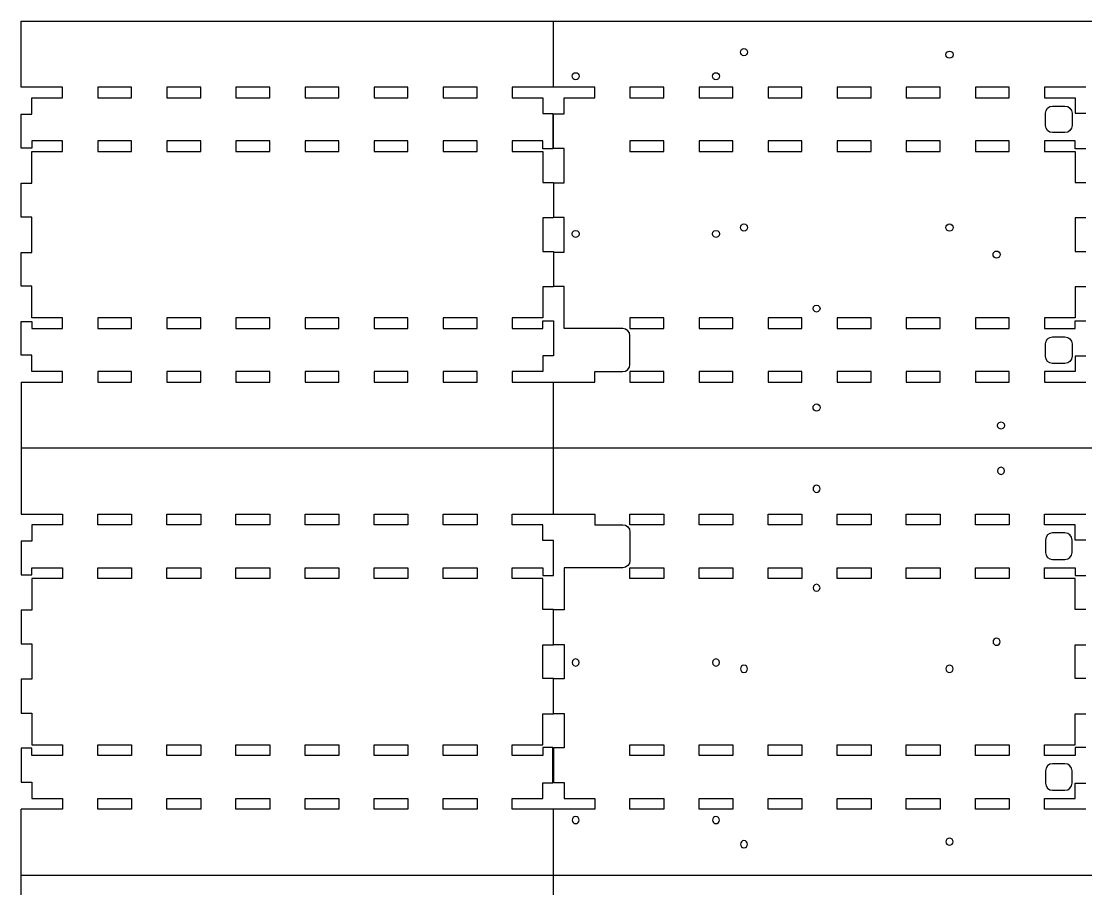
# Model space of a CAD drawing. Extents: x -1 to 935, y 218 to 700.
# Drawn here: x 0.1 to 300.5, y 455 to 699.9 of the extents above; entities that cross this region are included whole.
import ezdxf

# ---------------------------------------------------------------- set-up
doc = ezdxf.new("R2010")
doc.units = 0

msp = doc.modelspace()

# ---------------------------------------------------------------- linework, layer by layer
at = {"layer": 'LAYER_1'}
for p, q in [((0.132353, 681.267), (0.132353, 699.867)), ((0.132353, 699.867), (314.851, 699.867)), ((150.332, 681.266), (150.332, 699.866)), ((203.094, 691.155), (203.172625, 691.544125)), ((203.172625, 690.765875), (203.094, 691.155)), ((203.172625, 691.544125), (203.387, 691.862)), ((203.387, 691.862), (203.704875, 692.076375)), ((203.704875, 692.076375), (204.094, 692.155)), ((204.094, 692.155), (204.483547, 692.076375)), ((204.483547, 692.076375), (204.801375, 691.862)), ((204.801375, 691.862), (205.015516, 691.544125)), ((205.015516, 691.544125), (205.094, 691.155)), ((205.094, 691.155), (205.015516, 690.765875)), ((261.168625, 690.844125), (261.383, 691.162)), ((261.383, 691.162), (261.700875, 691.376375)), ((261.700875, 691.376375), (262.09, 691.455)), ((262.09, 691.455), (262.479125, 691.376375)), ((262.479125, 691.376375), (262.797, 691.162)), ((262.797, 691.162), (263.011375, 690.844125)), ((203.387, 690.448), (203.172625, 690.765875)), ((203.704875, 690.233625), (203.387, 690.448)), ((204.094, 690.155), (203.704875, 690.233625)), ((204.483547, 690.233625), (204.094, 690.155)), ((204.801375, 690.448), (204.483547, 690.233625)), ((205.015516, 690.765875), (204.801375, 690.448)), ((261.09, 690.455), (261.168625, 690.844125)), ((261.168625, 690.065875), (261.09, 690.455)), ((261.383, 689.748), (261.168625, 690.065875)), ((261.700875, 689.533625), (261.383, 689.748)), ((262.09, 689.455), (261.700875, 689.533625)), ((262.479125, 689.533625), (262.09, 689.455)), ((262.797, 689.748), (262.479125, 689.533625)), ((263.011375, 690.065875), (262.797, 689.748)), ((263.011375, 690.844125), (263.09, 690.455)), ((263.09, 690.455), (263.011375, 690.065875)), ((155.659141, 684.743422), (155.872375, 685.060875)), ((155.872375, 685.060875), (156.188922, 685.275391)), ((156.188922, 685.275391), (156.577, 685.355)), ((156.577, 685.355), (156.965078, 685.275391)), ((156.965078, 685.275391), (157.281625, 685.060875)), ((157.281625, 685.060875), (157.494859, 684.743422)), ((195.259141, 684.743422), (195.472375, 685.060875)), ((195.472375, 685.060875), (195.788922, 685.275391)), ((195.788922, 685.275391), (196.177, 685.355)), ((196.177, 685.355), (196.565078, 685.275391)), ((196.565078, 685.275391), (196.881625, 685.060875)), ((196.881625, 685.060875), (197.094859, 684.743422)), ((155.581, 684.355), (155.659141, 684.743422)), ((155.659141, 683.966578), (155.581, 684.355)), ((155.872375, 683.649125), (155.659141, 683.966578)), ((156.188922, 683.434609), (155.872375, 683.649125)), ((156.577, 683.355), (156.188922, 683.434609)), ((156.965078, 683.434609), (156.577, 683.355)), ((157.281625, 683.649125), (156.965078, 683.434609)), ((157.494859, 683.966578), (157.281625, 683.649125)), ((157.494859, 684.743422), (157.573, 684.355)), ((157.573, 684.355), (157.494859, 683.966578)), ((195.181, 684.355), (195.259141, 684.743422)), ((195.259141, 683.966578), (195.181, 684.355)), ((195.472375, 683.649125), (195.259141, 683.966578)), ((195.788922, 683.434609), (195.472375, 683.649125)), ((196.177, 683.355), (195.788922, 683.434609)), ((196.565078, 683.434609), (196.177, 683.355)), ((196.881625, 683.649125), (196.565078, 683.434609)), ((197.094859, 683.966578), (196.881625, 683.649125)), ((197.094859, 684.743422), (197.173, 684.355)), ((197.173, 684.355), (197.094859, 683.966578)), ((11.7573, 681.267), (0.132353, 681.267)), ((11.7573, 678.267), (11.7573, 681.267)), ((21.7073, 681.267), (21.7073, 678.267)), ((31.2573, 681.267), (21.7073, 681.267)), ((21.7073, 681.267), (21.7073, 681.267)), ((31.2573, 678.267), (31.2573, 681.267)), ((41.2073, 681.267), (41.2073, 678.267)), ((50.7572, 681.267), (41.2073, 681.267)), ((41.2073, 681.267), (41.2073, 681.267)), ((50.7572, 678.267), (50.7572, 681.267)), ((70.2572, 681.267), (60.7072, 681.267)), ((60.7072, 681.267), (60.7072, 678.267)), ((70.2572, 678.267), (70.2572, 681.267)), ((89.7571, 681.267), (80.2072, 681.267)), ((80.2072, 681.267), (80.2072, 678.267)), ((89.7571, 678.267), (89.7571, 681.267)), ((109.257, 681.267), (99.7071, 681.267)), ((99.7071, 681.267), (99.7071, 678.267)), ((109.257, 678.267), (109.257, 681.267)), ((128.757, 681.267), (119.207, 681.267)), ((119.207, 681.267), (119.207, 678.267)), ((128.757, 678.267), (128.757, 681.267)), ((161.957, 681.266), (138.707, 681.267)), ((138.707, 681.267), (138.707, 678.267)), ((161.957, 678.266), (161.957, 681.266)), ((181.457, 681.266), (171.907, 681.266)), ((171.907, 681.266), (171.907, 678.266)), ((181.457, 678.266), (181.457, 681.266)), ((200.957, 681.266), (191.407, 681.266)), ((191.407, 681.266), (191.407, 678.266)), ((200.957, 678.266), (200.957, 681.266)), ((220.457, 681.266), (210.907, 681.266)), ((210.907, 681.266), (210.907, 678.266)), ((220.457, 678.266), (220.457, 681.266)), ((230.407, 681.266), (230.407, 678.266)), ((239.957, 681.266), (230.407, 681.266)), ((230.407, 681.266), (230.407, 681.266)), ((239.957, 678.266), (239.957, 681.266)), ((249.907, 681.266), (249.907, 678.266)), ((259.457, 681.266), (249.907, 681.266)), ((249.907, 681.266), (249.907, 681.266)), ((259.457, 678.266), (259.457, 681.266)), ((278.957, 681.266), (269.407, 681.266)), ((269.407, 681.266), (269.407, 678.266)), ((278.957, 678.266), (278.957, 681.266)), ((300.531, 681.266), (288.907, 681.266)), ((288.907, 681.266), (288.907, 678.266)), ((3.13234, 673.642), (3.13234, 678.267)), ((3.13234, 678.267), (11.7573, 678.267)), ((21.7073, 678.267), (31.2573, 678.267)), ((41.2073, 678.267), (50.7572, 678.267)), ((60.7072, 678.267), (70.2572, 678.267)), ((60.7072, 678.267), (60.7072, 678.267)), ((80.2072, 678.267), (89.7571, 678.267)), ((89.7571, 678.267), (89.7571, 678.267)), ((99.7071, 678.267), (109.257, 678.267)), ((109.257, 678.267), (109.257, 678.267)), ((119.207, 678.267), (128.757, 678.267)), ((119.207, 678.267), (119.207, 678.267)), ((138.707, 678.267), (147.332, 678.267)), ((147.332, 678.267), (147.332, 673.842)), ((153.332, 673.741), (153.332, 678.266)), ((153.332, 678.266), (161.957, 678.266)), ((171.907, 678.266), (181.457, 678.266)), ((181.457, 678.266), (181.457, 678.266)), ((191.407, 678.266), (200.957, 678.266)), ((200.957, 678.266), (200.957, 678.266)), ((210.907, 678.266), (220.457, 678.266)), ((220.457, 678.266), (220.457, 678.266)), ((230.407, 678.266), (239.957, 678.266)), ((249.907, 678.266), (259.457, 678.266)), ((269.407, 678.266), (278.957, 678.266)), ((278.957, 678.266), (278.957, 678.266)), ((288.907, 678.266), (297.531, 678.266)), ((290.402906, 675.783891), (291.181, 675.941)), ((291.181, 675.941), (294.681, 675.941)), ((294.681, 675.941), (295.459672, 675.783891)), ((297.531, 678.266), (297.531, 673.941)), ((0.132353, 664.092), (0.132353, 673.642)), ((0.132353, 673.642), (3.13234, 673.642)), ((147.332, 673.842), (150.132, 673.842)), ((150.132, 673.842), (150.132, 663.892)), ((150.332, 663.991), (150.332, 673.741)), ((150.332, 673.741), (153.332, 673.741)), ((289.182, 673.941), (289.339094, 674.719672)), ((289.182, 670.441), (289.182, 673.941)), ((289.339094, 674.719672), (289.7675, 675.355375)), ((289.7675, 675.355375), (290.402906, 675.783891)), ((295.459672, 675.783891), (296.095375, 675.355375)), ((296.095375, 675.355375), (296.523891, 674.719672)), ((296.523891, 674.719672), (296.681, 673.941)), ((296.681, 673.941), (296.681, 670.441)), ((297.531, 673.941), (300.531, 673.941)), ((289.339094, 669.66275), (289.182, 670.441)), ((296.681, 670.441), (296.523891, 669.66275)), ((289.7675, 669.027), (289.339094, 669.66275)), ((290.402906, 668.59825), (289.7675, 669.027)), ((291.181, 668.441), (290.402906, 668.59825)), ((294.681, 668.441), (291.181, 668.441)), ((295.459672, 668.59825), (294.681, 668.441)), ((296.095375, 669.027), (295.459672, 668.59825)), ((296.523891, 669.66275), (296.095375, 669.027)), ((3.13234, 664.092), (0.132353, 664.092)), ((11.7573, 666.117), (3.13234, 666.117)), ((3.13234, 666.117), (3.13234, 664.092)), ((11.7573, 663.117), (11.7573, 666.117)), ((31.2573, 666.117), (21.7073, 666.117)), ((21.7073, 666.117), (21.7073, 663.117)), ((31.2573, 663.117), (31.2573, 666.117)), ((41.2073, 666.117), (41.2073, 663.117)), ((50.7572, 666.117), (41.2073, 666.117)), ((41.2073, 666.117), (41.2073, 666.117)), ((50.7572, 663.117), (50.7572, 666.117)), ((70.2572, 666.117), (60.7072, 666.117)), ((60.7072, 666.117), (60.7072, 663.117)), ((70.2572, 663.117), (70.2572, 666.117)), ((89.7571, 666.117), (80.2072, 666.117)), ((80.2072, 666.117), (80.2072, 663.117)), ((89.7571, 663.117), (89.7571, 666.117)), ((109.257, 666.117), (99.7071, 666.117)), ((99.7071, 666.117), (99.7071, 663.117)), ((109.257, 663.117), (109.257, 666.117)), ((119.207, 666.117), (119.207, 663.117)), ((128.757, 666.117), (119.207, 666.117)), ((119.207, 666.117), (119.207, 666.117)), ((128.757, 663.117), (128.757, 666.117)), ((147.332, 666.117), (138.707, 666.117)), ((138.707, 666.117), (138.707, 663.117)), ((147.332, 663.892), (147.332, 666.117)), ((150.132, 663.892), (147.332, 663.892)), ((153.332, 663.991), (150.332, 663.991)), ((153.332, 654.241), (153.332, 663.991)), ((181.457, 666.116), (171.907, 666.116)), ((171.907, 666.116), (171.907, 663.116)), ((181.457, 663.116), (181.457, 666.116)), ((181.457, 666.116), (181.457, 666.116)), ((191.407, 666.116), (191.407, 663.116)), ((200.957, 666.116), (191.407, 666.116)), ((191.407, 666.116), (191.407, 666.116)), ((200.957, 663.116), (200.957, 666.116)), ((220.457, 666.116), (210.907, 666.116)), ((210.907, 666.116), (210.907, 663.116)), ((220.457, 663.116), (220.457, 666.116)), ((220.457, 666.116), (220.457, 666.116)), ((239.957, 666.116), (230.407, 666.116)), ((230.407, 666.116), (230.407, 663.116)), ((239.957, 663.116), (239.957, 666.116)), ((259.457, 666.116), (249.907, 666.116)), ((249.907, 666.116), (249.907, 663.116)), ((259.457, 663.116), (259.457, 666.116)), ((278.957, 666.116), (269.407, 666.116)), ((269.407, 666.116), (269.407, 663.116)), ((278.957, 663.116), (278.957, 666.116)), ((297.531, 666.116), (288.907, 666.116)), ((288.907, 666.116), (288.907, 663.116)), ((297.531, 663.891), (297.531, 666.116)), ((300.531, 663.891), (297.531, 663.891)), ((3.13234, 654.142), (3.13234, 663.117)), ((3.13234, 663.117), (11.7573, 663.117)), ((21.7073, 663.117), (31.2573, 663.117)), ((21.7073, 663.117), (21.7073, 663.117)), ((41.2073, 663.117), (50.7572, 663.117)), ((60.7072, 663.117), (70.2572, 663.117)), ((60.7072, 663.117), (60.7072, 663.117)), ((80.2072, 663.117), (89.7571, 663.117)), ((89.7571, 663.117), (89.7571, 663.117)), ((99.7071, 663.117), (109.257, 663.117)), ((109.257, 663.117), (109.257, 663.117)), ((119.207, 663.117), (128.757, 663.117)), ((138.707, 663.117), (147.332, 663.117)), ((147.332, 663.117), (147.332, 654.342)), ((171.907, 663.116), (181.457, 663.116)), ((191.407, 663.116), (200.957, 663.116)), ((210.907, 663.116), (220.457, 663.116)), ((230.407, 663.116), (239.957, 663.116)), ((239.957, 663.116), (239.957, 663.116)), ((249.907, 663.116), (259.457, 663.116)), ((259.457, 663.116), (259.457, 663.116)), ((269.407, 663.116), (278.957, 663.116)), ((269.407, 663.116), (269.407, 663.116)), ((288.907, 663.116), (297.531, 663.116)), ((297.531, 663.116), (297.531, 654.341)), ((0.132353, 644.592), (0.132353, 654.142)), ((0.132353, 654.142), (3.13234, 654.142)), ((147.332, 654.342), (150.332, 654.342)), ((150.332, 654.342), (150.332, 644.392)), ((150.332, 654.241), (153.332, 654.241)), ((297.531, 654.341), (300.531, 654.341)), ((3.13234, 644.592), (0.132353, 644.592)), ((3.13234, 634.642), (3.13234, 644.592)), ((150.332, 644.392), (147.332, 644.392)), ((147.332, 644.392), (147.332, 634.842)), ((153.332, 644.491), (150.332, 644.491)), ((153.332, 634.741), (153.332, 644.491)), ((300.531, 644.391), (297.531, 644.391)), ((297.531, 644.391), (297.531, 634.841)), ((155.57675, 639.855375), (155.711, 640.355)), ((155.711, 639.355), (155.57675, 639.855375)), ((155.711, 640.355), (156.07725, 640.72125)), ((156.07725, 640.72125), (156.577, 640.855)), ((156.577, 640.855), (157.07675, 640.72125)), ((157.07675, 640.72125), (157.443, 640.355)), ((157.443, 640.355), (157.57725, 639.855375)), ((157.57725, 639.855375), (157.443, 639.355)), ((195.17275, 639.855375), (195.307, 640.355)), ((195.307, 639.355), (195.17275, 639.855375)), ((195.307, 640.355), (195.67325, 640.72125)), ((195.67325, 640.72125), (196.173, 640.855)), ((196.173, 640.855), (196.67275, 640.72125)), ((196.67275, 640.72125), (197.039, 640.355)), ((197.039, 640.355), (197.17325, 639.855375)), ((197.17325, 639.855375), (197.039, 639.355)), ((203.091, 641.655), (203.169469, 642.044125)), ((203.169469, 641.266016), (203.091, 641.655)), ((203.169469, 642.044125), (203.3835, 642.362)), ((203.3835, 640.948375), (203.169469, 641.266016)), ((203.3835, 642.362), (203.701031, 642.576375)), ((203.701031, 640.734047), (203.3835, 640.948375)), ((203.701031, 642.576375), (204.09, 642.655)), ((204.09, 640.655), (203.701031, 640.734047)), ((204.09, 642.655), (204.478969, 642.576375)), ((204.478969, 640.734047), (204.09, 640.655)), ((204.478969, 642.576375), (204.7965, 642.362)), ((204.7965, 640.948375), (204.478969, 640.734047)), ((204.7965, 642.362), (205.010531, 642.044125)), ((205.010531, 641.266016), (204.7965, 640.948375)), ((205.010531, 642.044125), (205.089, 641.655)), ((205.089, 641.655), (205.010531, 641.266016)), ((261.091, 641.655), (261.169469, 642.044125)), ((261.169469, 641.266016), (261.091, 641.655)), ((261.169469, 642.044125), (261.3835, 642.362)), ((261.3835, 640.948375), (261.169469, 641.266016)), ((261.3835, 642.362), (261.701031, 642.576375)), ((261.701031, 640.734047), (261.3835, 640.948375)), ((261.701031, 642.576375), (262.09, 642.655)), ((262.09, 640.655), (261.701031, 640.734047)), ((262.09, 642.655), (262.478969, 642.576375)), ((262.478969, 640.734047), (262.09, 640.655)), ((262.478969, 642.576375), (262.7965, 642.362)), ((262.7965, 640.948375), (262.478969, 640.734047)), ((262.7965, 642.362), (263.010531, 642.044125)), ((263.010531, 641.266016), (262.7965, 640.948375)), ((263.010531, 642.044125), (263.089, 641.655)), ((263.089, 641.655), (263.010531, 641.266016)), ((156.07725, 638.989125), (155.711, 639.355)), ((156.577, 638.855), (156.07725, 638.989125)), ((157.07675, 638.989125), (156.577, 638.855)), ((157.443, 639.355), (157.07675, 638.989125)), ((195.67325, 638.989125), (195.307, 639.355)), ((196.173, 638.855), (195.67325, 638.989125)), ((196.67275, 638.989125), (196.173, 638.855)), ((197.039, 639.355), (196.67275, 638.989125)), ((0.132353, 625.092), (0.132353, 634.642)), ((0.132353, 634.642), (3.13234, 634.642)), ((147.332, 634.842), (150.332, 634.842)), ((150.332, 634.842), (150.332, 624.892)), ((150.332, 634.741), (153.332, 634.741)), ((274.373, 634.016), (274.451469, 634.405125)), ((274.451469, 633.627437), (274.373, 634.016)), ((274.451469, 634.405125), (274.6655, 634.723)), ((274.6655, 634.723), (274.983031, 634.937375)), ((274.983031, 634.937375), (275.372, 635.016)), ((275.372, 635.016), (275.760969, 634.937375)), ((275.760969, 634.937375), (276.0785, 634.723)), ((276.0785, 634.723), (276.292531, 634.405125)), ((276.292531, 634.405125), (276.371, 634.016)), ((276.371, 634.016), (276.292531, 633.627437)), ((297.531, 634.841), (300.531, 634.841)), ((274.6655, 633.30975), (274.451469, 633.627437)), ((274.983031, 633.095187), (274.6655, 633.30975)), ((275.372, 633.016), (274.983031, 633.095187)), ((275.760969, 633.095187), (275.372, 633.016)), ((276.0785, 633.30975), (275.760969, 633.095187)), ((276.292531, 633.627437), (276.0785, 633.30975)), ((3.13234, 625.092), (0.132353, 625.092)), ((3.13234, 616.117), (3.13234, 625.092)), ((150.332, 624.892), (147.332, 624.892)), ((147.332, 624.892), (147.332, 616.117)), ((153.332, 624.991), (150.332, 624.991)), ((153.332, 613.116), (153.332, 624.991)), ((300.531, 624.891), (297.531, 624.891)), ((297.531, 624.891), (297.531, 616.116)), ((223.57175, 618.776375), (223.706, 619.276)), ((223.706, 619.276), (224.07225, 619.64225)), ((224.07225, 619.64225), (224.572, 619.776)), ((224.572, 619.776), (225.072125, 619.64225)), ((225.072125, 619.64225), (225.438, 619.276)), ((225.438, 619.276), (225.57225, 618.776375)), ((11.7573, 616.117), (3.13234, 616.117)), ((11.7573, 613.117), (11.7573, 616.117)), ((31.2573, 616.117), (21.7073, 616.117)), ((21.7073, 616.117), (21.7073, 613.117)), ((31.2573, 613.117), (31.2573, 616.117)), ((31.2573, 616.117), (31.2573, 616.117)), ((50.7572, 616.117), (41.2073, 616.117)), ((41.2073, 616.117), (41.2073, 613.117)), ((50.7572, 613.117), (50.7572, 616.117)), ((70.2572, 616.117), (60.7072, 616.117)), ((60.7072, 616.117), (60.7072, 613.117)), ((70.2572, 613.117), (70.2572, 616.117)), ((89.7571, 616.117), (80.2072, 616.117)), ((80.2072, 616.117), (80.2072, 613.117)), ((89.7571, 613.117), (89.7571, 616.117)), ((89.7571, 616.117), (89.7571, 616.117)), ((109.257, 616.117), (99.7071, 616.117)), ((99.7071, 616.117), (99.7071, 613.117)), ((109.257, 613.117), (109.257, 616.117)), ((128.757, 616.117), (119.207, 616.117)), ((119.207, 616.117), (119.207, 613.117)), ((128.757, 613.117), (128.757, 616.117)), ((128.757, 616.117), (128.757, 616.117)), ((147.332, 616.117), (138.707, 616.117)), ((138.707, 616.117), (138.707, 613.117)), ((171.907, 616.116), (171.907, 613.116)), ((181.457, 616.116), (171.907, 616.116)), ((171.907, 616.116), (171.907, 616.116)), ((181.457, 613.116), (181.457, 616.116)), ((200.957, 616.116), (191.407, 616.116)), ((191.407, 616.116), (191.407, 613.116)), ((200.957, 613.116), (200.957, 616.116)), ((220.457, 616.116), (210.907, 616.116)), ((210.907, 616.116), (210.907, 613.116)), ((220.457, 613.116), (220.457, 616.116)), ((220.457, 616.116), (220.457, 616.116)), ((223.706, 618.276), (223.57175, 618.776375)), ((224.07225, 617.910125), (223.706, 618.276)), ((224.572, 617.776), (224.07225, 617.910125)), ((225.072125, 617.910125), (224.572, 617.776)), ((225.438, 618.276), (225.072125, 617.910125)), ((225.57225, 618.776375), (225.438, 618.276)), ((239.957, 616.116), (230.407, 616.116)), ((230.407, 616.116), (230.407, 613.116)), ((239.957, 613.116), (239.957, 616.116)), ((259.457, 616.116), (249.907, 616.116)), ((249.907, 616.116), (249.907, 613.116)), ((259.457, 613.116), (259.457, 616.116)), ((259.457, 616.116), (259.457, 616.116)), ((278.957, 616.116), (269.407, 616.116)), ((269.407, 616.116), (269.407, 613.116)), ((278.957, 613.116), (278.957, 616.116)), ((297.531, 616.116), (288.907, 616.116)), ((288.907, 616.116), (288.907, 613.116)), ((0.132353, 605.592), (0.132353, 615.142)), ((0.132353, 615.142), (3.13234, 615.142)), ((3.13234, 615.142), (3.13234, 613.117)), ((3.13234, 613.117), (11.7573, 613.117)), ((21.7073, 613.117), (31.2573, 613.117)), ((41.2073, 613.117), (50.7572, 613.117)), ((41.2073, 613.117), (41.2073, 613.117)), ((60.7072, 613.117), (70.2572, 613.117)), ((60.7072, 613.117), (60.7072, 613.117)), ((80.2072, 613.117), (89.7571, 613.117)), ((99.7071, 613.117), (109.257, 613.117)), ((109.257, 613.117), (109.257, 613.117)), ((119.207, 613.117), (128.757, 613.117)), ((138.707, 613.117), (147.332, 613.117)), ((147.332, 613.117), (147.332, 615.342)), ((147.332, 615.342), (150.332, 615.342)), ((150.332, 615.342), (150.332, 605.392)), ((169.907, 613.116), (153.332, 613.116)), ((170.672125, 612.964), (169.907, 613.116)), ((171.321, 612.53), (170.672125, 612.964)), ((171.907, 613.116), (181.457, 613.116)), ((191.407, 613.116), (200.957, 613.116)), ((200.957, 613.116), (200.957, 613.116)), ((210.907, 613.116), (220.457, 613.116)), ((230.407, 613.116), (239.957, 613.116)), ((230.407, 613.116), (230.407, 613.116)), ((249.907, 613.116), (259.457, 613.116)), ((269.407, 613.116), (278.957, 613.116)), ((278.957, 613.116), (278.957, 613.116)), ((288.907, 613.116), (297.531, 613.116)), ((297.531, 613.116), (297.531, 615.341)), ((297.531, 615.341), (300.531, 615.341)), ((171.754625, 611.8815), (171.321, 612.53)), ((171.907, 611.116), (171.754625, 611.8815)), ((171.907, 602.966), (171.907, 611.116)), ((289.3335, 609.556625), (289.767, 610.206)), ((289.767, 610.206), (290.415875, 610.639125)), ((290.415875, 610.639125), (291.181, 610.791)), ((291.181, 610.791), (294.681, 610.791)), ((294.681, 610.791), (295.447, 610.639)), ((295.447, 610.639), (296.096, 610.205)), ((296.096, 610.205), (296.529125, 609.5565)), ((289.182, 608.791), (289.3335, 609.556625)), ((289.182, 605.291), (289.182, 608.791)), ((296.529125, 609.5565), (296.681, 608.791)), ((296.681, 608.791), (296.681, 605.291)), ((3.13234, 605.592), (0.132353, 605.592)), ((3.13234, 600.967), (3.13234, 605.592)), ((150.332, 605.392), (147.332, 605.392)), ((147.332, 605.392), (147.332, 600.967)), ((289.3335, 604.525875), (289.182, 605.291)), ((289.767, 603.877), (289.3335, 604.525875)), ((290.415875, 603.443375), (289.767, 603.877)), ((296.096, 603.877), (295.447, 603.443375)), ((296.529125, 604.525875), (296.096, 603.877)), ((296.681, 605.291), (296.529125, 604.525875)), ((300.531, 605.291), (297.531, 605.291)), ((297.531, 605.291), (297.531, 600.966)), ((11.7573, 600.967), (3.13234, 600.967)), ((11.7573, 597.967), (11.7573, 600.967)), ((31.2573, 600.967), (21.7073, 600.967)), ((21.7073, 600.967), (21.7073, 597.967)), ((31.2573, 597.967), (31.2573, 600.967)), ((41.2073, 600.967), (41.2073, 597.967)), ((50.7572, 600.967), (41.2073, 600.967)), ((41.2073, 600.967), (41.2073, 600.967)), ((50.7572, 597.967), (50.7572, 600.967)), ((70.2572, 600.967), (60.7072, 600.967)), ((60.7072, 600.967), (60.7072, 597.967)), ((70.2572, 597.967), (70.2572, 600.967)), ((89.7571, 600.967), (80.2072, 600.967)), ((80.2072, 600.967), (80.2072, 597.967)), ((89.7571, 597.967), (89.7571, 600.967)), ((89.7571, 600.967), (89.7571, 600.967)), ((109.257, 600.967), (99.7071, 600.967)), ((99.7071, 600.967), (99.7071, 597.967)), ((109.257, 597.967), (109.257, 600.967)), ((109.257, 600.967), (109.257, 600.967)), ((119.207, 600.967), (119.207, 597.967)), ((128.757, 600.967), (119.207, 600.967)), ((119.207, 600.967), (119.207, 600.967)), ((128.757, 597.967), (128.757, 600.967)), ((147.332, 600.967), (138.707, 600.967)), ((138.707, 600.967), (138.707, 597.967)), ((161.957, 597.966), (161.957, 600.966)), ((161.957, 600.966), (169.907, 600.966)), ((169.907, 600.966), (170.672125, 601.118375)), ((170.672125, 601.118375), (171.321, 601.552)), ((171.321, 601.552), (171.754625, 602.200875)), ((171.754625, 602.200875), (171.907, 602.966)), ((171.907, 600.966), (171.907, 597.966)), ((181.457, 600.966), (171.907, 600.966)), ((171.907, 600.966), (171.907, 600.966)), ((181.457, 597.966), (181.457, 600.966)), ((200.957, 600.966), (191.407, 600.966)), ((191.407, 600.966), (191.407, 597.966)), ((200.957, 597.966), (200.957, 600.966)), ((220.457, 600.966), (210.907, 600.966)), ((210.907, 600.966), (210.907, 597.966)), ((220.457, 597.966), (220.457, 600.966)), ((230.407, 600.966), (230.407, 597.966)), ((239.957, 600.966), (230.407, 600.966)), ((230.407, 600.966), (230.407, 600.966)), ((239.957, 597.966), (239.957, 600.966)), ((259.457, 600.966), (249.907, 600.966)), ((249.907, 600.966), (249.907, 597.966)), ((259.457, 597.966), (259.457, 600.966)), ((278.957, 600.966), (269.407, 600.966)), ((269.407, 600.966), (269.407, 597.966)), ((278.957, 597.966), (278.957, 600.966)), ((297.531, 600.966), (288.907, 600.966)), ((288.907, 600.966), (288.907, 597.966)), ((291.181, 603.291), (290.415875, 603.443375)), ((294.681, 603.291), (291.181, 603.291)), ((295.447, 603.443375), (294.681, 603.291)), ((0.132353, 597.967), (11.7573, 597.967)), ((0.132353, 597.967), (0.132353, 560.767)), ((21.7073, 597.967), (31.2573, 597.967)), ((21.7073, 597.967), (21.7073, 597.967)), ((41.2073, 597.967), (50.7572, 597.967)), ((60.7072, 597.967), (70.2572, 597.967)), ((60.7072, 597.967), (60.7072, 597.967)), ((80.2072, 597.967), (89.7571, 597.967)), ((99.7071, 597.967), (109.257, 597.967)), ((119.207, 597.967), (128.757, 597.967)), ((138.707, 597.967), (161.957, 597.966)), ((150.332, 560.767), (150.332, 597.967)), ((171.907, 597.966), (181.457, 597.966)), ((191.407, 597.966), (200.957, 597.966)), ((191.407, 597.966), (191.407, 597.966)), ((210.907, 597.966), (220.457, 597.966)), ((220.457, 597.966), (220.457, 597.966)), ((230.407, 597.966), (239.957, 597.966)), ((249.907, 597.966), (259.457, 597.966)), ((249.907, 597.966), (249.907, 597.966)), ((269.407, 597.966), (278.957, 597.966)), ((278.957, 597.966), (278.957, 597.966)), ((288.907, 597.966), (300.531, 597.966)), ((224.184031, 591.757953), (224.573, 591.837)), ((224.573, 591.837), (224.961391, 591.757953)), ((223.574, 590.837), (223.652469, 591.225984)), ((223.652469, 590.448016), (223.574, 590.837)), ((223.652469, 591.225984), (223.8665, 591.543625)), ((223.8665, 590.130375), (223.652469, 590.448016)), ((223.8665, 591.543625), (224.184031, 591.757953)), ((224.184031, 589.916047), (223.8665, 590.130375)), ((224.573, 589.837), (224.184031, 589.916047)), ((224.961391, 589.916047), (224.573, 589.837)), ((224.961391, 591.757953), (225.278625, 591.543625)), ((225.278625, 590.130375), (224.961391, 589.916047)), ((225.278625, 591.543625), (225.492547, 591.225984)), ((225.492547, 590.448016), (225.278625, 590.130375)), ((225.492547, 591.225984), (225.571, 590.837)), ((225.571, 590.837), (225.492547, 590.448016)), ((275.64175, 585.764), (275.776, 586.264)), ((275.776, 586.264), (276.1415, 586.629875)), ((276.1415, 586.629875), (276.642, 586.764)), ((276.642, 586.764), (277.14175, 586.629875)), ((277.14175, 586.629875), (277.508, 586.264)), ((277.508, 586.264), (277.6415, 585.764)), ((275.776, 585.264), (275.64175, 585.764)), ((276.1415, 584.898125), (275.776, 585.264)), ((276.642, 584.764), (276.1415, 584.898125)), ((277.14175, 584.898125), (276.642, 584.764)), ((277.508, 585.264), (277.14175, 584.898125)), ((277.6415, 585.764), (277.508, 585.264)), ((314.851, 579.368), (0.132353, 579.368)), ((276.1415, 573.835875), (275.776, 573.47)), ((276.642, 573.97), (276.1415, 573.835875)), ((277.14175, 573.835875), (276.642, 573.97)), ((277.508, 573.47), (277.14175, 573.835875)), ((275.776, 573.47), (275.64175, 572.969625)), ((275.64175, 572.969625), (275.776, 572.47)), ((275.776, 572.47), (276.1415, 572.10375)), ((276.1415, 572.10375), (276.642, 571.97)), ((276.642, 571.97), (277.14175, 572.10375)), ((277.14175, 572.10375), (277.508, 572.47)), ((277.6415, 572.969625), (277.508, 573.47)), ((277.508, 572.47), (277.6415, 572.969625)), ((223.652469, 568.285984), (223.574, 567.897)), ((223.574, 567.897), (223.652469, 567.507875)), ((223.8665, 568.603625), (223.652469, 568.285984)), ((224.184031, 568.817953), (223.8665, 568.603625)), ((224.573, 568.897), (224.184031, 568.817953)), ((224.961391, 568.817953), (224.573, 568.897)), ((225.278625, 568.603625), (224.961391, 568.817953)), ((225.492547, 568.285984), (225.278625, 568.603625)), ((225.571, 567.897), (225.492547, 568.285984)), ((225.492547, 567.507875), (225.571, 567.897)), ((223.652469, 567.507875), (223.8665, 567.19)), ((223.8665, 567.19), (224.184031, 566.975625)), ((224.184031, 566.975625), (224.573, 566.897)), ((224.573, 566.897), (224.961391, 566.975625)), ((224.961391, 566.975625), (225.278625, 567.19)), ((225.278625, 567.19), (225.492547, 567.507875)), ((0.132353, 560.767), (11.7573, 560.767)), ((11.7573, 560.767), (11.7573, 557.768)), ((21.7073, 560.767), (31.2573, 560.767)), ((21.7073, 557.768), (21.7073, 560.767)), ((21.7073, 560.767), (21.7073, 560.767)), ((31.2573, 560.767), (31.2573, 557.768)), ((41.2073, 557.768), (41.2073, 560.767)), ((41.2073, 560.767), (50.7572, 560.767)), ((50.7572, 560.767), (50.7572, 557.768)), ((60.7072, 560.767), (70.2572, 560.767)), ((60.7072, 557.768), (60.7072, 560.767)), ((60.7072, 560.767), (60.7072, 560.767)), ((70.2572, 560.767), (70.2572, 557.768)), ((80.2072, 557.768), (80.2072, 560.767)), ((80.2072, 560.767), (89.7571, 560.767)), ((89.7571, 560.767), (89.7571, 557.768)), ((99.7071, 557.768), (99.7071, 560.767)), ((99.7071, 560.767), (109.257, 560.767)), ((109.257, 560.767), (109.257, 557.768)), ((119.207, 557.768), (119.207, 560.767)), ((119.207, 560.767), (128.757, 560.767)), ((128.757, 560.767), (128.757, 557.768)), ((138.707, 557.768), (138.707, 560.767)), ((138.707, 560.767), (161.957, 560.767)), ((161.957, 560.767), (161.957, 557.767)), ((171.907, 557.767), (171.907, 560.767)), ((171.907, 560.767), (181.457, 560.767)), ((181.457, 560.767), (181.457, 557.767)), ((191.407, 560.767), (200.957, 560.767)), ((191.407, 557.767), (191.407, 560.767)), ((191.407, 560.767), (191.407, 560.767)), ((200.957, 560.767), (200.957, 557.767)), ((210.907, 557.767), (210.907, 560.767)), ((210.907, 560.767), (220.457, 560.767)), ((220.457, 560.767), (220.457, 557.767)), ((220.457, 560.767), (220.457, 560.767)), ((230.407, 557.767), (230.407, 560.767)), ((230.407, 560.767), (239.957, 560.767)), ((239.957, 560.767), (239.957, 557.767)), ((249.907, 560.767), (259.457, 560.767)), ((249.907, 557.767), (249.907, 560.767)), ((249.907, 560.767), (249.907, 560.767)), ((259.457, 560.767), (259.457, 557.767)), ((269.407, 557.767), (269.407, 560.767)), ((269.407, 560.767), (278.957, 560.767)), ((278.957, 560.767), (278.957, 557.767)), ((278.957, 560.767), (278.957, 560.767)), ((288.907, 557.767), (288.907, 560.767)), ((288.907, 560.767), (300.531, 560.767)), ((11.7573, 557.768), (3.13234, 557.768)), ((3.13234, 557.768), (3.13234, 553.143)), ((31.2573, 557.768), (21.7073, 557.768)), ((50.7572, 557.768), (41.2073, 557.768)), ((41.2073, 557.768), (41.2073, 557.768)), ((70.2572, 557.768), (60.7072, 557.768)), ((89.7571, 557.768), (80.2072, 557.768)), ((89.7571, 557.768), (89.7571, 557.768)), ((109.257, 557.768), (99.7071, 557.768)), ((109.257, 557.768), (109.257, 557.768)), ((128.757, 557.768), (119.207, 557.768)), ((119.207, 557.768), (119.207, 557.768)), ((147.332, 557.768), (138.707, 557.768)), ((147.332, 553.343), (147.332, 557.768)), ((161.957, 557.767), (169.907, 557.767)), ((169.907, 557.767), (170.672125, 557.615125)), ((170.672125, 557.615125), (171.321, 557.182)), ((171.321, 557.182), (171.754625, 556.533)), ((171.754625, 556.533), (171.907, 555.767)), ((181.457, 557.767), (171.907, 557.767)), ((171.907, 557.767), (171.907, 557.767)), ((171.907, 555.767), (171.907, 547.618)), ((200.957, 557.767), (191.407, 557.767)), ((220.457, 557.767), (210.907, 557.767)), ((239.957, 557.767), (230.407, 557.767)), ((230.407, 557.767), (230.407, 557.767)), ((259.457, 557.767), (249.907, 557.767)), ((278.957, 557.767), (269.407, 557.767)), ((297.531, 557.767), (288.907, 557.767)), ((297.531, 553.442), (297.531, 557.767)), ((3.13234, 553.143), (0.132353, 553.143)), ((0.132353, 553.143), (0.132353, 543.593)), ((150.332, 553.343), (147.332, 553.343)), ((150.332, 543.393), (150.332, 553.343)), ((289.3335, 554.208), (289.182, 553.442)), ((289.182, 553.442), (289.182, 549.942)), ((289.767, 554.857), (289.3335, 554.208)), ((290.415875, 555.290125), (289.767, 554.857)), ((291.181, 555.442), (290.415875, 555.290125)), ((294.681, 555.442), (291.181, 555.442)), ((295.447, 555.290125), (294.681, 555.442)), ((296.096, 554.857), (295.447, 555.290125)), ((296.529125, 554.208), (296.096, 554.857)), ((296.681, 553.442), (296.529125, 554.208)), ((296.681, 549.942), (296.681, 553.442)), ((300.531, 553.442), (297.531, 553.442)), ((289.182, 549.942), (289.3335, 549.176875)), ((296.529125, 549.176875), (296.681, 549.942)), ((171.754625, 546.852), (171.321, 546.203)), ((171.907, 547.618), (171.754625, 546.852)), ((289.3335, 549.176875), (289.767, 548.528)), ((289.767, 548.528), (290.415875, 548.094875)), ((290.415875, 548.094875), (291.181, 547.943)), ((291.181, 547.943), (294.681, 547.943)), ((294.681, 547.943), (295.447, 548.094875)), ((295.447, 548.094875), (296.096, 548.528)), ((296.096, 548.528), (296.529125, 549.176875)), ((3.13234, 543.593), (3.13234, 545.618)), ((3.13234, 545.618), (11.7573, 545.618)), ((11.7573, 545.618), (11.7573, 542.618)), ((21.7073, 542.618), (21.7073, 545.618)), ((21.7073, 545.618), (31.2573, 545.618)), ((31.2573, 545.618), (31.2573, 542.618)), ((41.2073, 545.618), (50.7572, 545.618)), ((41.2073, 542.618), (41.2073, 545.618)), ((41.2073, 545.618), (41.2073, 545.618)), ((50.7572, 545.618), (50.7572, 542.618)), ((60.7072, 545.618), (70.2572, 545.618)), ((60.7072, 542.618), (60.7072, 545.618)), ((60.7072, 545.618), (60.7072, 545.618)), ((70.2572, 545.618), (70.2572, 542.618)), ((80.2072, 542.618), (80.2072, 545.618)), ((80.2072, 545.618), (89.7571, 545.618)), ((89.7571, 545.618), (89.7571, 542.618)), ((99.7071, 542.618), (99.7071, 545.618)), ((99.7071, 545.618), (109.257, 545.618)), ((109.257, 545.618), (109.257, 542.618)), ((109.257, 545.618), (109.257, 545.618)), ((119.207, 542.618), (119.207, 545.618)), ((119.207, 545.618), (128.757, 545.618)), ((128.757, 545.618), (128.757, 542.618)), ((138.707, 542.618), (138.707, 545.618)), ((138.707, 545.618), (147.332, 545.618)), ((147.332, 545.618), (147.332, 543.393)), ((169.907, 545.618), (153.332, 545.618)), ((153.332, 545.618), (153.332, 533.743)), ((170.672125, 545.769875), (169.907, 545.618)), ((171.321, 546.203), (170.672125, 545.769875)), ((171.907, 542.618), (171.907, 545.618)), ((171.907, 545.618), (181.457, 545.618)), ((181.457, 545.618), (181.457, 542.618)), ((191.407, 542.618), (191.407, 545.618)), ((191.407, 545.618), (200.957, 545.618)), ((200.957, 545.618), (200.957, 542.618)), ((200.957, 545.618), (200.957, 545.618)), ((210.907, 542.618), (210.907, 545.618)), ((210.907, 545.618), (220.457, 545.618)), ((220.457, 545.618), (220.457, 542.618)), ((230.407, 545.618), (239.957, 545.618)), ((230.407, 542.618), (230.407, 545.618)), ((230.407, 545.618), (230.407, 545.618)), ((239.957, 545.618), (239.957, 542.618)), ((249.907, 542.618), (249.907, 545.618)), ((249.907, 545.618), (259.457, 545.618)), ((259.457, 545.618), (259.457, 542.618)), ((269.407, 542.618), (269.407, 545.618)), ((269.407, 545.618), (278.957, 545.618)), ((278.957, 545.618), (278.957, 542.618)), ((278.957, 545.618), (278.957, 545.618)), ((288.907, 542.618), (288.907, 545.618)), ((288.907, 545.618), (297.531, 545.618)), ((297.531, 545.618), (297.531, 543.393)), ((0.132353, 543.593), (3.13234, 543.593)), ((11.7573, 542.618), (3.13234, 542.618)), ((3.13234, 542.618), (3.13234, 533.643)), ((31.2573, 542.618), (21.7073, 542.618)), ((31.2573, 542.618), (31.2573, 542.618)), ((50.7572, 542.618), (41.2073, 542.618)), ((70.2572, 542.618), (60.7072, 542.618)), ((89.7571, 542.618), (80.2072, 542.618)), ((89.7571, 542.618), (89.7571, 542.618)), ((109.257, 542.618), (99.7071, 542.618)), ((128.757, 542.618), (119.207, 542.618)), ((128.757, 542.618), (128.757, 542.618)), ((147.332, 542.618), (138.707, 542.618)), ((147.332, 543.393), (150.332, 543.393)), ((147.332, 533.843), (147.332, 542.618)), ((181.457, 542.618), (171.907, 542.618)), ((171.907, 542.618), (171.907, 542.618)), ((200.957, 542.618), (191.407, 542.618)), ((220.457, 542.618), (210.907, 542.618)), ((220.457, 542.618), (220.457, 542.618)), ((224.07225, 540.82325), (223.706, 540.457)), ((224.572, 540.957), (224.07225, 540.82325)), ((225.072125, 540.82325), (224.572, 540.957)), ((225.438, 540.457), (225.072125, 540.82325)), ((239.957, 542.618), (230.407, 542.618)), ((259.457, 542.618), (249.907, 542.618)), ((259.457, 542.618), (259.457, 542.618)), ((278.957, 542.618), (269.407, 542.618)), ((297.531, 542.618), (288.907, 542.618)), ((297.531, 543.393), (300.531, 543.393)), ((297.531, 533.843), (297.531, 542.618)), ((223.706, 540.457), (223.57175, 539.957375)), ((223.57175, 539.957375), (223.706, 539.457)), ((223.706, 539.457), (224.07225, 539.091125)), ((224.07225, 539.091125), (224.572, 538.957)), ((224.572, 538.957), (225.072125, 539.091125)), ((225.072125, 539.091125), (225.438, 539.457)), ((225.57225, 539.957375), (225.438, 540.457)), ((225.438, 539.457), (225.57225, 539.957375)), ((3.13234, 533.643), (0.132353, 533.643)), ((0.132353, 533.643), (0.132353, 524.093)), ((150.332, 533.843), (147.332, 533.843)), ((150.332, 523.893), (150.332, 533.843)), ((153.332, 533.743), (150.332, 533.743)), ((300.531, 533.843), (297.531, 533.843)), ((275.372, 525.717), (274.983031, 525.638375)), ((275.760969, 525.638375), (275.372, 525.717)), ((0.132353, 524.093), (3.13234, 524.093)), ((3.13234, 524.093), (3.13234, 514.143)), ((147.332, 514.343), (147.332, 523.893)), ((147.332, 523.893), (150.332, 523.893)), ((150.332, 523.993), (153.332, 523.993)), ((153.332, 523.993), (153.332, 514.243)), ((274.451469, 525.106125), (274.373, 524.717)), ((274.373, 524.717), (274.451469, 524.328437)), ((274.6655, 525.424), (274.451469, 525.106125)), ((274.451469, 524.328437), (274.6655, 524.01075)), ((274.983031, 525.638375), (274.6655, 525.424)), ((274.6655, 524.01075), (274.983031, 523.796187)), ((274.983031, 523.796187), (275.372, 523.717)), ((275.372, 523.717), (275.760969, 523.796187)), ((276.0785, 525.424), (275.760969, 525.638375)), ((275.760969, 523.796187), (276.0785, 524.01075)), ((276.292531, 525.106125), (276.0785, 525.424)), ((276.0785, 524.01075), (276.292531, 524.328437)), ((276.371, 524.717), (276.292531, 525.106125)), ((276.292531, 524.328437), (276.371, 524.717)), ((297.531, 514.343), (297.531, 523.893)), ((297.531, 523.893), (300.531, 523.893)), ((156.07725, 519.74425), (155.711, 519.378)), ((156.577, 519.878), (156.07725, 519.74425)), ((157.07675, 519.74425), (156.577, 519.878)), ((157.443, 519.378), (157.07675, 519.74425)), ((195.67325, 519.74425), (195.307, 519.378)), ((196.173, 519.878), (195.67325, 519.74425)), ((196.67275, 519.74425), (196.173, 519.878)), ((197.039, 519.378), (196.67275, 519.74425)), ((155.711, 519.378), (155.57675, 518.878375)), ((155.57675, 518.878375), (155.711, 518.378)), ((155.711, 518.378), (156.07725, 518.012125)), ((156.07725, 518.012125), (156.577, 517.878)), ((156.577, 517.878), (157.07675, 518.012125)), ((157.07675, 518.012125), (157.443, 518.378)), ((157.57725, 518.878375), (157.443, 519.378)), ((157.443, 518.378), (157.57725, 518.878375)), ((195.307, 519.378), (195.17275, 518.878375)), ((195.17275, 518.878375), (195.307, 518.378)), ((195.307, 518.378), (195.67325, 518.012125)), ((195.67325, 518.012125), (196.173, 517.878)), ((196.173, 517.878), (196.67275, 518.012125)), ((196.67275, 518.012125), (197.039, 518.378)), ((197.17325, 518.878375), (197.039, 519.378)), ((197.039, 518.378), (197.17325, 518.878375)), ((203.169469, 517.467562), (203.091, 517.079)), ((203.091, 517.079), (203.169469, 516.689875)), ((203.3835, 517.78525), (203.169469, 517.467562)), ((203.169469, 516.689875), (203.3835, 516.372)), ((203.701031, 517.999812), (203.3835, 517.78525)), ((204.09, 518.079), (203.701031, 517.999812)), ((204.478969, 517.999812), (204.09, 518.079)), ((204.7965, 517.78525), (204.478969, 517.999812)), ((205.010531, 517.467562), (204.7965, 517.78525)), ((204.7965, 516.372), (205.010531, 516.689875)), ((205.089, 517.079), (205.010531, 517.467562)), ((205.010531, 516.689875), (205.089, 517.079)), ((261.169469, 517.467562), (261.091, 517.079)), ((261.091, 517.079), (261.169469, 516.689875)), ((261.3835, 517.78525), (261.169469, 517.467562)), ((261.169469, 516.689875), (261.3835, 516.372)), ((261.701031, 517.999812), (261.3835, 517.78525)), ((262.09, 518.079), (261.701031, 517.999812)), ((262.478969, 517.999812), (262.09, 518.079)), ((262.7965, 517.78525), (262.478969, 517.999812)), ((263.010531, 517.467562), (262.7965, 517.78525)), ((262.7965, 516.372), (263.010531, 516.689875)), ((263.089, 517.079), (263.010531, 517.467562)), ((263.010531, 516.689875), (263.089, 517.079)), ((3.13234, 514.143), (0.132353, 514.143)), ((0.132353, 514.143), (0.132353, 504.593)), ((150.332, 514.343), (147.332, 514.343)), ((150.332, 504.393), (150.332, 514.343)), ((153.332, 514.243), (150.332, 514.243)), ((203.3835, 516.372), (203.701031, 516.157625)), ((203.701031, 516.157625), (204.09, 516.079)), ((204.09, 516.079), (204.478969, 516.157625)), ((204.478969, 516.157625), (204.7965, 516.372)), ((261.3835, 516.372), (261.701031, 516.157625)), ((261.701031, 516.157625), (262.09, 516.079)), ((262.09, 516.079), (262.478969, 516.157625)), ((262.478969, 516.157625), (262.7965, 516.372)), ((300.531, 514.343), (297.531, 514.343)), ((0.132353, 504.593), (3.13234, 504.593)), ((3.13234, 504.593), (3.13234, 495.618)), ((147.332, 495.618), (147.332, 504.393)), ((147.332, 504.393), (150.332, 504.393)), ((150.332, 504.493), (153.332, 504.493)), ((153.332, 504.493), (153.332, 494.743)), ((297.531, 495.618), (297.531, 504.393)), ((297.531, 504.393), (300.531, 504.393)), ((3.13234, 494.643), (0.132353, 494.643)), ((0.132353, 494.643), (0.132353, 485.093)), ((3.13234, 495.618), (11.7573, 495.618)), ((3.13234, 492.618), (3.13234, 494.643)), ((11.7573, 495.618), (11.7573, 492.618)), ((21.7073, 495.618), (31.2573, 495.618)), ((21.7073, 492.618), (21.7073, 495.618)), ((21.7073, 495.618), (21.7073, 495.618)), ((31.2573, 495.618), (31.2573, 492.618)), ((41.2073, 492.618), (41.2073, 495.618)), ((41.2073, 495.618), (50.7572, 495.618)), ((50.7572, 495.618), (50.7572, 492.618)), ((60.7072, 495.618), (70.2572, 495.618)), ((60.7072, 492.618), (60.7072, 495.618)), ((60.7072, 495.618), (60.7072, 495.618)), ((70.2572, 495.618), (70.2572, 492.618)), ((80.2072, 492.618), (80.2072, 495.618)), ((80.2072, 495.618), (89.7571, 495.618)), ((89.7571, 495.618), (89.7571, 492.618)), ((89.7571, 495.618), (89.7571, 495.618)), ((99.7071, 492.618), (99.7071, 495.618)), ((99.7071, 495.618), (109.257, 495.618)), ((109.257, 495.618), (109.257, 492.618)), ((109.257, 495.618), (109.257, 495.618)), ((119.207, 492.618), (119.207, 495.618)), ((119.207, 495.618), (128.757, 495.618)), ((128.757, 495.618), (128.757, 492.618)), ((138.707, 492.618), (138.707, 495.618)), ((138.707, 495.618), (147.332, 495.618)), ((150.132, 494.843), (147.332, 494.843)), ((147.332, 494.843), (147.332, 492.618)), ((150.132, 484.893), (150.132, 494.843)), ((153.332, 494.743), (150.332, 494.743)), ((150.332, 494.743), (150.332, 484.993)), ((171.907, 492.618), (171.907, 495.618)), ((171.907, 495.618), (181.457, 495.618)), ((181.457, 495.618), (181.457, 492.618)), ((191.407, 492.618), (191.407, 495.618)), ((191.407, 495.618), (200.957, 495.618)), ((200.957, 495.618), (200.957, 492.618)), ((210.907, 492.618), (210.907, 495.618)), ((210.907, 495.618), (220.457, 495.618)), ((220.457, 495.618), (220.457, 492.618)), ((230.407, 492.618), (230.407, 495.618)), ((230.407, 495.618), (239.957, 495.618)), ((239.957, 495.618), (239.957, 492.618)), ((239.957, 495.618), (239.957, 495.618)), ((249.907, 492.618), (249.907, 495.618)), ((249.907, 495.618), (259.457, 495.618)), ((259.457, 495.618), (259.457, 492.618)), ((259.457, 495.618), (259.457, 495.618)), ((269.407, 495.618), (278.957, 495.618)), ((269.407, 492.618), (269.407, 495.618)), ((269.407, 495.618), (269.407, 495.618)), ((278.957, 495.618), (278.957, 492.618)), ((288.907, 492.618), (288.907, 495.618)), ((288.907, 495.618), (297.531, 495.618)), ((300.531, 494.843), (297.531, 494.843)), ((297.531, 494.843), (297.531, 492.618)), ((11.7573, 492.618), (3.13234, 492.618)), ((31.2573, 492.618), (21.7073, 492.618)), ((50.7572, 492.618), (41.2073, 492.618)), ((41.2073, 492.618), (41.2073, 492.618)), ((70.2572, 492.618), (60.7072, 492.618)), ((89.7571, 492.618), (80.2072, 492.618)), ((109.257, 492.618), (99.7071, 492.618)), ((128.757, 492.618), (119.207, 492.618)), ((119.207, 492.618), (119.207, 492.618)), ((147.332, 492.618), (138.707, 492.618)), ((181.457, 492.618), (171.907, 492.618)), ((181.457, 492.618), (181.457, 492.618)), ((200.957, 492.618), (191.407, 492.618)), ((191.407, 492.618), (191.407, 492.618)), ((220.457, 492.618), (210.907, 492.618)), ((220.457, 492.618), (220.457, 492.618)), ((239.957, 492.618), (230.407, 492.618)), ((259.457, 492.618), (249.907, 492.618)), ((278.957, 492.618), (269.407, 492.618)), ((297.531, 492.618), (288.907, 492.618)), ((289.7675, 489.707), (289.339094, 489.07125)), ((290.402906, 490.13575), (289.7675, 489.707)), ((291.181, 490.293), (290.402906, 490.13575)), ((294.681, 490.293), (291.181, 490.293)), ((295.459672, 490.13575), (294.681, 490.293)), ((296.095375, 489.707), (295.459672, 490.13575)), ((296.523891, 489.07125), (296.095375, 489.707)), ((289.339094, 489.07125), (289.182, 488.293)), ((289.182, 488.293), (289.182, 484.793)), ((296.681, 488.293), (296.523891, 489.07125)), ((296.681, 484.793), (296.681, 488.293)), ((0.132353, 485.093), (3.13234, 485.093)), ((3.13234, 485.093), (3.13234, 480.468)), ((147.332, 480.468), (147.332, 484.893)), ((147.332, 484.893), (150.132, 484.893)), ((150.332, 484.993), (153.332, 484.993)), ((153.332, 484.993), (153.332, 480.468)), ((289.182, 484.793), (289.339094, 484.014328)), ((289.339094, 484.014328), (289.7675, 483.378625)), ((296.095375, 483.378625), (296.523891, 484.014328)), ((296.523891, 484.014328), (296.681, 484.793)), ((297.531, 480.468), (297.531, 484.793)), ((297.531, 484.793), (300.531, 484.793)), ((289.7675, 483.378625), (290.402906, 482.950109)), ((290.402906, 482.950109), (291.181, 482.793)), ((291.181, 482.793), (294.681, 482.793)), ((294.681, 482.793), (295.459672, 482.950109)), ((295.459672, 482.950109), (296.095375, 483.378625)), ((3.13234, 480.468), (11.7573, 480.468)), ((11.7573, 480.468), (11.7573, 477.468)), ((21.7073, 477.468), (21.7073, 480.468)), ((21.7073, 480.468), (31.2573, 480.468)), ((31.2573, 480.468), (31.2573, 477.468)), ((41.2073, 477.468), (41.2073, 480.468)), ((41.2073, 480.468), (50.7572, 480.468)), ((50.7572, 480.468), (50.7572, 477.468)), ((60.7072, 480.468), (70.2572, 480.468)), ((60.7072, 477.468), (60.7072, 480.468)), ((60.7072, 480.468), (60.7072, 480.468)), ((70.2572, 480.468), (70.2572, 477.468)), ((80.2072, 477.468), (80.2072, 480.468)), ((80.2072, 480.468), (89.7571, 480.468)), ((89.7571, 480.468), (89.7571, 477.468)), ((89.7571, 480.468), (89.7571, 480.468)), ((99.7071, 477.468), (99.7071, 480.468)), ((99.7071, 480.468), (109.257, 480.468)), ((109.257, 480.468), (109.257, 477.468)), ((109.257, 480.468), (109.257, 480.468)), ((119.207, 480.468), (128.757, 480.468)), ((119.207, 477.468), (119.207, 480.468)), ((119.207, 480.468), (119.207, 480.468)), ((128.757, 480.468), (128.757, 477.468)), ((138.707, 477.468), (138.707, 480.468)), ((138.707, 480.468), (147.332, 480.468)), ((153.332, 480.468), (161.957, 480.468)), ((161.957, 480.468), (161.957, 477.468)), ((171.907, 477.468), (171.907, 480.468)), ((171.907, 480.468), (181.457, 480.468)), ((181.457, 480.468), (181.457, 477.468)), ((181.457, 480.468), (181.457, 480.468)), ((191.407, 477.468), (191.407, 480.468)), ((191.407, 480.468), (200.957, 480.468)), ((200.957, 480.468), (200.957, 477.468)), ((200.957, 480.468), (200.957, 480.468)), ((210.907, 477.468), (210.907, 480.468)), ((210.907, 480.468), (220.457, 480.468)), ((220.457, 480.468), (220.457, 477.468)), ((220.457, 480.468), (220.457, 480.468)), ((230.407, 477.468), (230.407, 480.468)), ((230.407, 480.468), (239.957, 480.468)), ((239.957, 480.468), (239.957, 477.468)), ((249.907, 477.468), (249.907, 480.468)), ((249.907, 480.468), (259.457, 480.468)), ((259.457, 480.468), (259.457, 477.468)), ((269.407, 477.468), (269.407, 480.468)), ((269.407, 480.468), (278.957, 480.468)), ((278.957, 480.468), (278.957, 477.468)), ((278.957, 480.468), (278.957, 480.468)), ((288.907, 477.468), (288.907, 480.468)), ((288.907, 480.468), (297.531, 480.468)), ((11.7573, 477.468), (0.132353, 477.468)), ((0.132353, 440.267), (0.132353, 477.468)), ((31.2573, 477.468), (21.7073, 477.468)), ((21.7073, 477.468), (21.7073, 477.468)), ((50.7572, 477.468), (41.2073, 477.468)), ((41.2073, 477.468), (41.2073, 477.468)), ((70.2572, 477.468), (60.7072, 477.468)), ((89.7571, 477.468), (80.2072, 477.468)), ((109.257, 477.468), (99.7071, 477.468)), ((128.757, 477.468), (119.207, 477.468)), ((161.957, 477.468), (138.707, 477.468)), ((150.332, 440.266), (150.332, 477.468)), ((155.659141, 474.766859), (155.581, 474.379)), ((155.872375, 475.084125), (155.659141, 474.766859)), ((156.188922, 475.298828), (155.872375, 475.084125)), ((156.577, 475.379), (156.188922, 475.298828)), ((156.965078, 475.298828), (156.577, 475.379)), ((157.281625, 475.084125), (156.965078, 475.298828)), ((157.494859, 474.766859), (157.281625, 475.084125)), ((157.573, 474.379), (157.494859, 474.766859)), ((181.457, 477.468), (171.907, 477.468)), ((200.957, 477.468), (191.407, 477.468)), ((195.259141, 474.766859), (195.181, 474.379)), ((195.472375, 475.084125), (195.259141, 474.766859)), ((195.788922, 475.298828), (195.472375, 475.084125)), ((196.177, 475.379), (195.788922, 475.298828)), ((196.565078, 475.298828), (196.177, 475.379)), ((196.881625, 475.084125), (196.565078, 475.298828)), ((197.094859, 474.766859), (196.881625, 475.084125)), ((197.173, 474.379), (197.094859, 474.766859)), ((220.457, 477.468), (210.907, 477.468)), ((239.957, 477.468), (230.407, 477.468)), ((230.407, 477.468), (230.407, 477.468)), ((259.457, 477.468), (249.907, 477.468)), ((249.907, 477.468), (249.907, 477.468)), ((278.957, 477.468), (269.407, 477.468)), ((300.531, 477.468), (288.907, 477.468)), ((155.581, 474.379), (155.659141, 473.990578)), ((155.659141, 473.990578), (155.872375, 473.673125)), ((155.872375, 473.673125), (156.188922, 473.458609)), ((156.188922, 473.458609), (156.577, 473.379)), ((156.577, 473.379), (156.965078, 473.458609)), ((156.965078, 473.458609), (157.281625, 473.673125)), ((157.281625, 473.673125), (157.494859, 473.990578)), ((157.494859, 473.990578), (157.573, 474.379)), ((195.181, 474.379), (195.259141, 473.990578)), ((195.259141, 473.990578), (195.472375, 473.673125)), ((195.472375, 473.673125), (195.788922, 473.458609)), ((195.788922, 473.458609), (196.177, 473.379)), ((196.177, 473.379), (196.565078, 473.458609)), ((196.565078, 473.458609), (196.881625, 473.673125)), ((196.881625, 473.673125), (197.094859, 473.990578)), ((197.094859, 473.990578), (197.173, 474.379)), ((261.168625, 468.668125), (261.09, 468.279)), ((261.383, 468.986), (261.168625, 468.668125)), ((261.700875, 469.200375), (261.383, 468.986)), ((262.09, 469.279), (261.700875, 469.200375)), ((262.479125, 469.200375), (262.09, 469.279)), ((262.797, 468.986), (262.479125, 469.200375)), ((263.011375, 468.668125), (262.797, 468.986)), ((263.09, 468.279), (263.011375, 468.668125)), ((203.172625, 467.968125), (203.094, 467.579)), ((203.094, 467.579), (203.172625, 467.189453)), ((203.387, 468.286), (203.172625, 467.968125)), ((203.172625, 467.189453), (203.387, 466.871625)), ((203.704875, 468.500375), (203.387, 468.286)), ((203.387, 466.871625), (203.704875, 466.657484)), ((204.094, 468.579), (203.704875, 468.500375)), ((203.704875, 466.657484), (204.094, 466.579)), ((204.483547, 468.500375), (204.094, 468.579)), ((204.094, 466.579), (204.483547, 466.657484)), ((204.801375, 468.286), (204.483547, 468.500375)), ((204.483547, 466.657484), (204.801375, 466.871625)), ((205.015516, 467.968125), (204.801375, 468.286)), ((204.801375, 466.871625), (205.015516, 467.189453)), ((205.094, 467.579), (205.015516, 467.968125)), ((205.015516, 467.189453), (205.094, 467.579)), ((261.09, 468.279), (261.168625, 467.889453)), ((261.168625, 467.889453), (261.383, 467.571625)), ((261.383, 467.571625), (261.700875, 467.357484)), ((261.700875, 467.357484), (262.09, 467.279)), ((262.09, 467.279), (262.479125, 467.357484)), ((262.479125, 467.357484), (262.797, 467.571625)), ((262.797, 467.571625), (263.011375, 467.889453)), ((263.011375, 467.889453), (263.09, 468.279)), ((0.132353, 458.867), (314.851, 458.867))]:
    msp.add_line(p, q, dxfattribs=at)

doc.saveas('drawing.dxf')
